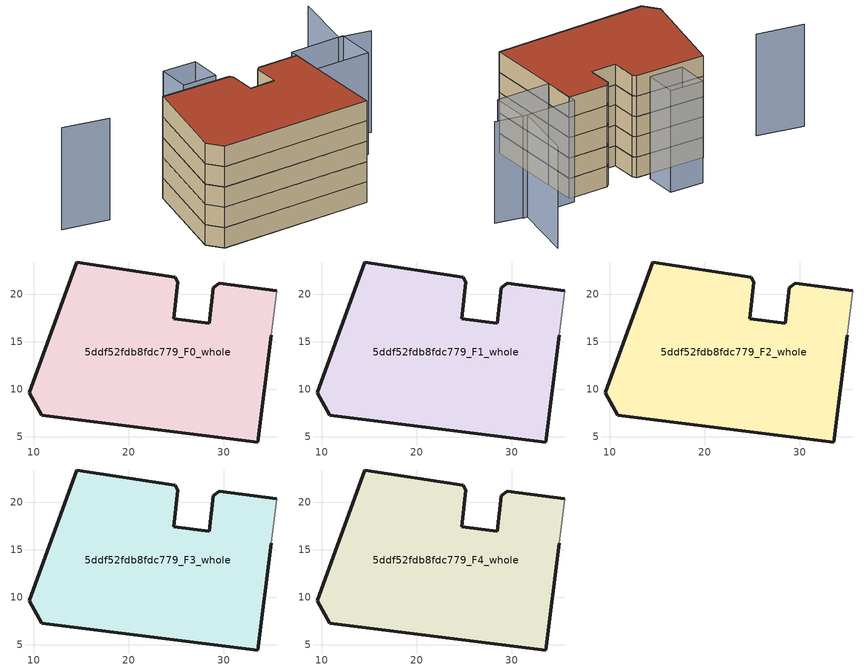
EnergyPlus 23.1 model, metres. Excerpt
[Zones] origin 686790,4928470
5ddf52fdb8fdc779_F0_whole
 floor ground (EU_floor_Construction): 33.58,4.45 34.96,15.66 35.54,20.38 29.49,21.13 28.89,20.67 28.45,16.96 24.71,17.41 25.17,21.25 24.88,21.78 14.5,23.38 9.55,9.61 10.86,7.26 z0
 wall outside (EU_wall_Construction): 34.96,15.66 33.58,4.45 10.86,7.26 9.55,9.61 14.5,23.38 24.88,21.78 25.17,21.25 24.71,17.41 28.45,16.96 28.89,20.67 29.49,21.13 35.54,20.38 z0:3
 wall adiabatic (EU_wall_Construction): 35.54,20.38 34.96,15.66 z0:3
5ddf52fdb8fdc779_F1_whole
 floor to 5ddf52fdb8fdc779_F0_whole (EU_floor_Construction): 33.58,4.45 34.96,15.66 35.54,20.38 29.49,21.13 28.89,20.67 28.45,16.96 24.71,17.41 25.17,21.25 24.88,21.78 14.5,23.38 9.55,9.61 10.86,7.26 z3
 wall outside (EU_wall_Construction): 34.96,15.66 33.58,4.45 10.86,7.26 9.55,9.61 14.5,23.38 24.88,21.78 25.17,21.25 24.71,17.41 28.45,16.96 28.89,20.67 29.49,21.13 35.54,20.38 z3:6
 wall adiabatic (EU_wall_Construction): 35.54,20.38 34.96,15.66 z3:6
5ddf52fdb8fdc779_F2_whole
 floor to 5ddf52fdb8fdc779_F1_whole (EU_floor_Construction): 33.58,4.45 34.96,15.66 35.54,20.38 29.49,21.13 28.89,20.67 28.45,16.96 24.71,17.41 25.17,21.25 24.88,21.78 14.5,23.38 9.55,9.61 10.86,7.26 z6
 wall outside (EU_wall_Construction): 34.96,15.66 33.58,4.45 10.86,7.26 9.55,9.61 14.5,23.38 24.88,21.78 25.17,21.25 24.71,17.41 28.45,16.96 28.89,20.67 29.49,21.13 35.54,20.38 z6:9
 wall adiabatic (EU_wall_Construction): 35.54,20.38 34.96,15.66 z6:9
5ddf52fdb8fdc779_F3_whole
 floor to 5ddf52fdb8fdc779_F2_whole (EU_floor_Construction): 33.58,4.45 34.96,15.66 35.54,20.38 29.49,21.13 28.89,20.67 28.45,16.96 24.71,17.41 25.17,21.25 24.88,21.78 14.5,23.38 9.55,9.61 10.86,7.26 z9
 wall outside (EU_wall_Construction): 34.96,15.66 33.58,4.45 10.86,7.26 9.55,9.61 14.5,23.38 24.88,21.78 25.17,21.25 24.71,17.41 28.45,16.96 28.89,20.67 29.49,21.13 35.54,20.38 z9:12
 wall adiabatic (EU_wall_Construction): 35.54,20.38 34.96,15.66 z9:12
5ddf52fdb8fdc779_F4_whole
 floor to 5ddf52fdb8fdc779_F3_whole (EU_floor_Construction): 33.58,4.45 34.96,15.66 35.54,20.38 29.49,21.13 28.89,20.67 28.45,16.96 24.71,17.41 25.17,21.25 24.88,21.78 14.5,23.38 9.55,9.61 10.86,7.26 z12
 wall outside (EU_wall_Construction): 34.96,15.66 33.58,4.45 10.86,7.26 9.55,9.61 14.5,23.38 24.88,21.78 25.17,21.25 24.71,17.41 28.45,16.96 28.89,20.67 29.49,21.13 35.54,20.38 z12:15
 wall adiabatic (EU_wall_Construction): 35.54,20.38 34.96,15.66 z12:15
 roof outside (EU_roof_Construction): 35.54,20.38 34.96,15.66 33.58,4.45 10.86,7.26 9.55,9.61 14.5,23.38 24.88,21.78 25.17,21.25 24.71,17.41 28.45,16.96 28.89,20.67 29.49,21.13 z15
shading: 47.53,19.02 43.14,20.46 / 43.14,20.46 46.21,29.84 / 5.14,23.41 -1.39,25.55 / 43.01,14.62 34.93,15.66 / 34.93,15.66 35.68,21.47 / 35.68,21.47 43.75,20.43 / 43.75,20.43 43.01,14.62 / 23.75,23.19 18.72,23.93 / 18.72,23.93 19.43,28.7 / 19.43,28.7 24.45,27.95 / 24.45,27.95 23.75,23.19 z0:15
[Building]
EU S2 Campaign: North Axis=0; Terrain=City; Solar Distribution=FullExterior
[Site:Location]
Bologna: Latitude=44.5; Longitude=11.25; Time Zone=1; Elevation=37
[SizingPeriod:WeatherFileDays]
AnnualSizingPeriod: Begin Month=1; Begin Day of Month=1; End Month=12; End Day of Month=31; Day of Week for Start Day=Monday; Use Weather File Daylight Saving Period=No; Use Weather File Rain and Snow Indicators=No
[MATERIAL]
EU_InternalMass_Material: Roughness=MediumRough; Thickness=0.1; Conductivity=1; Density=1800; Specific Heat=900; Thermal Absorptance=0.9; Solar Absorptance=0.7; Visible Absorptance=0.7
[MATERIAL:NOMASS] Roughness=MediumRough; Thermal Absorptance=0.9; Solar Absorptance=0.7; Visible Absorptance=0.7
Name | Thermal Resistance
EU_wall_NoMass | 0.905828
EU_roof_NoMass | 0.37593
EU_floor_NoMass | 0.67114
[CONSTRUCTION]
EU_wall_Construction: EU_wall_NoMass
EU_roof_Construction: EU_roof_NoMass
EU_floor_Construction: EU_floor_NoMass
EU_InternalMass_Construction: EU_InternalMass_Material
[ZONE] Type=1; Multiplier=1; Ceiling Height=autocalculate; Floor Area=autocalculate; Part of Total Floor Area=Yes
Name | Volume
5ddf52fdb8fdc779_F0_whole | 1066.95
5ddf52fdb8fdc779_F1_whole; 5ddf52fdb8fdc779_F2_whole; 5ddf52fdb8fdc779_F3_whole; 5ddf52fdb8fdc779_F4_whole | 1066.94
[INTERNALMASS] Construction=EU_InternalMass_Construction; Surface Area=355.649
Name | Zone or ZoneList
5ddf52fdb8fdc779_F0_whole_EU_InternalMass | 5ddf52fdb8fdc779_F0_whole
5ddf52fdb8fdc779_F1_whole_EU_InternalMass | 5ddf52fdb8fdc779_F1_whole
5ddf52fdb8fdc779_F2_whole_EU_InternalMass | 5ddf52fdb8fdc779_F2_whole
5ddf52fdb8fdc779_F3_whole_EU_InternalMass | 5ddf52fdb8fdc779_F3_whole
5ddf52fdb8fdc779_F4_whole_EU_InternalMass | 5ddf52fdb8fdc779_F4_whole
[OTHEREQUIPMENT] Fuel Type=Electricity; Design Level Calculation Method=Watts/Area; Power per Zone Floor Area=1; Fraction Latent=0; Fraction Radiant=0; Fraction Lost=0; Carbon Dioxide Generation Rate=0; EndUse Subcategory=EU_Step8_InternalGains
Name | Zone or ZoneList or Space or SpaceList | Schedule
EU_Step8_InternalGain_5ddf52fdb8fdc779_F0_whole_f000 | 5ddf52fdb8fdc779_F0_whole | EU_Step8_GainSchedule_5ddf52fdb8fdc779_F0_whole_f000
EU_Step8_InternalGain_5ddf52fdb8fdc779_F1_whole_f000 | 5ddf52fdb8fdc779_F1_whole | EU_Step8_GainSchedule_5ddf52fdb8fdc779_F1_whole_f000
EU_Step8_InternalGain_5ddf52fdb8fdc779_F2_whole_f000 | 5ddf52fdb8fdc779_F2_whole | EU_Step8_GainSchedule_5ddf52fdb8fdc779_F2_whole_f000
EU_Step8_InternalGain_5ddf52fdb8fdc779_F3_whole_f000 | 5ddf52fdb8fdc779_F3_whole | EU_Step8_GainSchedule_5ddf52fdb8fdc779_F3_whole_f000
EU_Step8_InternalGain_5ddf52fdb8fdc779_F4_whole_f000 | 5ddf52fdb8fdc779_F4_whole | EU_Step8_GainSchedule_5ddf52fdb8fdc779_F4_whole_f000
[ZONEVENTILATION:DESIGNFLOWRATE] Schedule=EU_AlwaysOn; Design Flow Rate Calculation Method=AirChanges/Hour; Air Changes per Hour=0.73129; Ventilation Type=Natural; Fan Pressure Rise=0; Fan Total Efficiency=1; Constant Term Coefficient=1; Temperature Term Coefficient=0; Velocity Term Coefficient=0; Velocity Squared Term Coefficient=0; Minimum Indoor Temperature=-100; Maximum Indoor Temperature=100; Delta Temperature=-100; Minimum Outdoor Temperature=-100; Maximum Outdoor Temperature=100; Maximum Wind Speed=40
Name | Zone or ZoneList or Space or SpaceList
EU_ConstantAir_5ddf52fdb8fdc779_F0_whole | 5ddf52fdb8fdc779_F0_whole
EU_ConstantAir_5ddf52fdb8fdc779_F1_whole | 5ddf52fdb8fdc779_F1_whole
EU_ConstantAir_5ddf52fdb8fdc779_F2_whole | 5ddf52fdb8fdc779_F2_whole
EU_ConstantAir_5ddf52fdb8fdc779_F3_whole | 5ddf52fdb8fdc779_F3_whole
EU_ConstantAir_5ddf52fdb8fdc779_F4_whole | 5ddf52fdb8fdc779_F4_whole
[HVACTEMPLATE:THERMOSTAT] Constant Heating Setpoint=20; Constant Cooling Setpoint=50
EU_HeatOnly_5ddf52fdb8fdc779_F0_whole; EU_HeatOnly_5ddf52fdb8fdc779_F1_whole; EU_HeatOnly_5ddf52fdb8fdc779_F2_whole; EU_HeatOnly_5ddf52fdb8fdc779_F3_whole; EU_HeatOnly_5ddf52fdb8fdc779_F4_whole
[HVACTEMPLATE:ZONE:IDEALLOADSAIRSYSTEM] System Availability Schedule=EU_AlwaysOn; Maximum Heating Supply Air Temperature=50; Minimum Cooling Supply Air Temperature=13; Maximum Heating Supply Air Humidity Ratio=0.0156; Minimum Cooling Supply Air Humidity Ratio=0.0077; Heating Limit=NoLimit; Cooling Limit=NoLimit; Heating Availability Schedule=EU_AlwaysOn; Cooling Availability Schedule=EU_CoolingOff; Dehumidification Control Type=ConstantSensibleHeatRatio; Cooling Sensible Heat Ratio=0.7; Dehumidification Setpoint=60; Humidification Control Type=None; Humidification Setpoint=30; Outdoor Air Method=None; Outdoor Air Flow Rate per Person=0.00944; Outdoor Air Flow Rate per Zone Floor Area=0; Outdoor Air Flow Rate per Zone=0; Demand Controlled Ventilation Type=None; Outdoor Air Economizer Type=NoEconomizer; Heat Recovery Type=None; Sensible Heat Recovery Effectiveness=0.7; Latent Heat Recovery Effectiveness=0.65
Name | Template Thermostat
5ddf52fdb8fdc779_F0_whole | EU_HeatOnly_5ddf52fdb8fdc779_F0_whole
5ddf52fdb8fdc779_F1_whole | EU_HeatOnly_5ddf52fdb8fdc779_F1_whole
5ddf52fdb8fdc779_F2_whole | EU_HeatOnly_5ddf52fdb8fdc779_F2_whole
5ddf52fdb8fdc779_F3_whole | EU_HeatOnly_5ddf52fdb8fdc779_F3_whole
5ddf52fdb8fdc779_F4_whole | EU_HeatOnly_5ddf52fdb8fdc779_F4_whole
[SIZING:ZONE] Zone Cooling Design Supply Air Temperature Input Method=SupplyAirTemperature; Zone Cooling Design Supply Air Temperature=13; Zone Heating Design Supply Air Temperature Input Method=SupplyAirTemperature; Zone Heating Design Supply Air Temperature=50; Zone Cooling Design Supply Air Humidity Ratio=0.008; Zone Heating Design Supply Air Humidity Ratio=0.008; Cooling Design Air Flow Method=DesignDay; Cooling Design Air Flow Rate=0; Cooling Minimum Air Flow per Zone Floor Area=0.000762; Cooling Minimum Air Flow=0; Cooling Minimum Air Flow Fraction=0.2; Heating Design Air Flow Method=DesignDay; Heating Design Air Flow Rate=0; Heating Maximum Air Flow per Zone Floor Area=0.002032; Heating Maximum Air Flow=0.141576; Heating Maximum Air Flow Fraction=0.3; Account for Dedicated Outdoor Air System=No; Dedicated Outdoor Air System Control Strategy=NeutralSupplyAir; Dedicated Outdoor Air Low Setpoint Temperature for Design=autosize; Dedicated Outdoor Air High Setpoint Temperature for Design=autosize; Zone Load Sizing Method=Sensible Load Only No Latent Load; Zone Latent Cooling Design Supply Air Humidity Ratio Input Method=HumidityRatioDifference; Zone Cooling Design Supply Air Humidity Ratio Difference=0.005; Zone Latent Heating Design Supply Air Humidity Ratio Input Method=HumidityRatioDifference; Zone Humidification Design Supply Air Humidity Ratio Difference=0.005
5ddf52fdb8fdc779_F0_whole; 5ddf52fdb8fdc779_F1_whole; 5ddf52fdb8fdc779_F2_whole; 5ddf52fdb8fdc779_F3_whole; 5ddf52fdb8fdc779_F4_whole
[SCHEDULE:CONSTANT]
Name | Hourly Value
EU_AlwaysOn | 1
EU_CoolingOff | 0
[SCHEDULE:FILE] Column Number=1; Rows to Skip at Top=0; Number of Hours of Data=8760; Column Separator=Comma; Interpolate to Timestep=No; Minutes per Item=60; Adjust Schedule for Daylight Savings=Yes
Name | File
EU_Step8_GainSchedule_5ddf52fdb8fdc779_F0_whole_f000 | ../../schedules/5ddf52fdb8fdc779/5ddf52fdb8fdc779_F0_whole_f000_gain.csv
EU_Step8_GainSchedule_5ddf52fdb8fdc779_F1_whole_f000 | ../../schedules/5ddf52fdb8fdc779/5ddf52fdb8fdc779_F1_whole_f000_gain.csv
EU_Step8_GainSchedule_5ddf52fdb8fdc779_F2_whole_f000 | ../../schedules/5ddf52fdb8fdc779/5ddf52fdb8fdc779_F2_whole_f000_gain.csv
EU_Step8_GainSchedule_5ddf52fdb8fdc779_F3_whole_f000 | ../../schedules/5ddf52fdb8fdc779/5ddf52fdb8fdc779_F3_whole_f000_gain.csv
EU_Step8_GainSchedule_5ddf52fdb8fdc779_F4_whole_f000 | ../../schedules/5ddf52fdb8fdc779/5ddf52fdb8fdc779_F4_whole_f000_gain.csv
